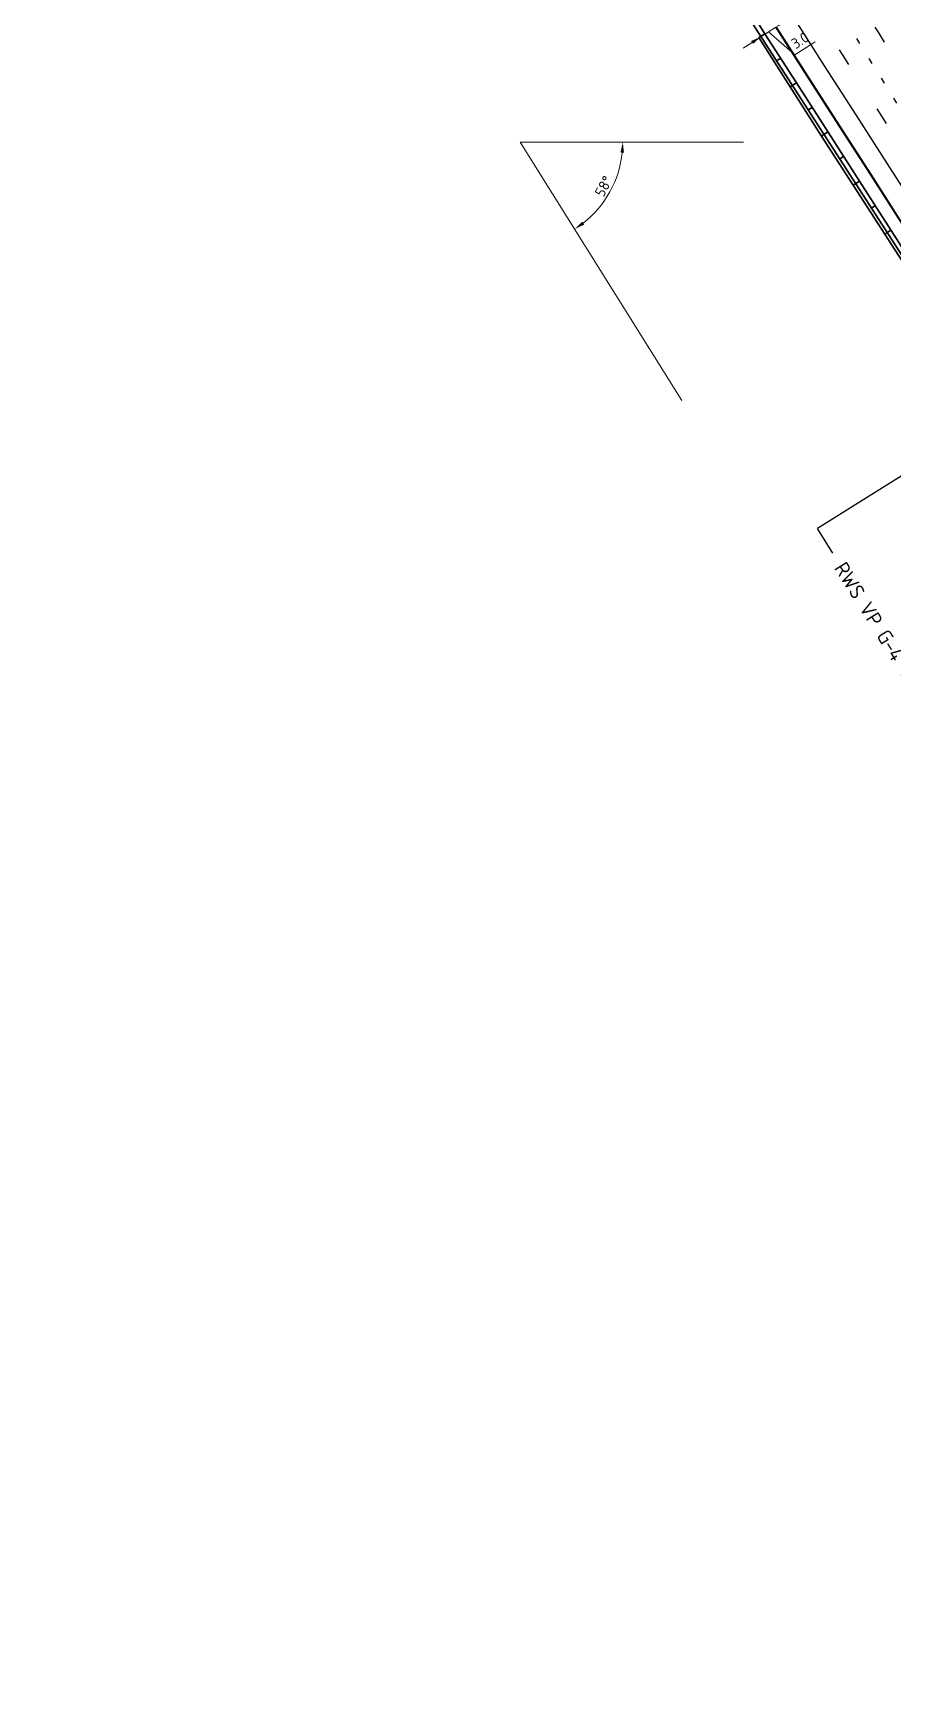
# Model space of a CAD drawing. Header units: metres. Extents: x 134219 to 139080, y 438661 to 444352.
# Drawn here: x 135714.2 to 135861.6, y 442184.9 to 442466.4 of the extents above; entities that cross this region are included whole.
import ezdxf
from ezdxf.enums import TextEntityAlignment as Align

# ---------------------------------------------------------------- set-up
doc = ezdxf.new("R2010")
doc.units = ezdxf.units.M
doc.linetypes.add('13strp', pattern=[4, 1, -3])
doc.linetypes.add('39strp', pattern=[12, 3, -9])
doc.layers.get('DEFPOINTS').update_dxf_attribs({"color": 193})
for name, color, linetype, lineweight in [('N-WE-KL-ET_LS_OV_KABEL-G', 10, 'KL-LS-OV-N', 35), ('N-WE-KL-ET_LS_OV_KABEL-M', 7, 'Continuous', 18), ('N-WE-KL-ET_LS_OV_KABEL-T25', 7, 'Continuous', 25), ('Utd-ondergr-nw', 8, '13strp', 35), ('X-XX-AL-VERWIJZING-S', 7, 'Continuous', 18)]:
    doc.layers.add(name, color=color, linetype=linetype, lineweight=lineweight)
doc.layers.add('Utd-weg-nw', color=8, linetype='Continuous')
doc.styles.add('ISO18', font='NLCS-ISO.ttf')
doc.styles.add('NLCS_18', font='NLCS-ISO.ttf', dxfattribs={"height": 1.8})
doc.styles.add('NLCS_25', font='NLCS-ISO.ttf', dxfattribs={"height": 2.5})
doc.linetypes.add('KL-LS-OV-N', pattern='A,4,-1,[103,NLCS.SHX,S=0.75,R=0,X=0,Y=0],-1,4,-1.5,["0V",Standard,S=1,R=0,X=0,Y=-0.5],-3', length=14.5)
doc.dimstyles.new('NLCS_t18_pijl_Dimension_l3_h1', dxfattribs={"dimtxt": 1.8, "dimasz": 1.8, "dimexe": 2, "dimexo": 2, "dimgap": 0.7, "dimtad": 1, "dimdec": 1, "dimzin": 0, "dimdsep": 46, "dimtxsty": 'NLCS_18', "dimcen": 2.5, "dimdle": 2, "dimclrd": 256, "dimclre": 256, "dimclrt": 256, "dimadec": 1, "dimazin": 0, "dimtfac": 1, "dimtdec": 1, "dimtofl": 0, "dimtmove": 1, "dimatfit": 0, "dimfxl": 0, "dimtolj": 1, "dimtzin": 0, "dimlwd": 18, "dimlwe": 18, "dimarcsym": 0})
doc.dimstyles.new('UTD', dxfattribs={"dimtxt": 1.8, "dimasz": 1.8, "dimexe": 0, "dimexo": 0, "dimgap": 0.5, "dimtad": 1, "dimdec": 1, "dimzin": 1, "dimdsep": 46, "dimtxsty": 'ISO18', "dimcen": 2.5, "dimclrd": 256, "dimclre": 256, "dimclrt": 1, "dimadec": 0, "dimazin": 0, "dimtfac": 1, "dimtdec": 1, "dimtmove": 0, "dimatfit": 3, "dimfxl": 0, "dimlwd": -1, "dimlwe": -1, "dimarcsym": 0})

# ---------------------------------------------------------------- blocks, each defined once
blk = doc.blocks.new('*D499')
at = {"layer": 'DEFPOINTS', "color": 0, "transparency": 16777216}
for p in [(135841.51, 442467.35), (135838.96, 442465.71), (135838.96, 442465.71)]:
    blk.add_point(p, dxfattribs=at)
at = {"layer": 'N-WE-KL-ET_LS_OV_KABEL-M', "linetype": 'Continuous', "lineweight": 18, "transparency": 16777216}
for p, q in [((135841.51, 442467.35), (135838.96, 442465.71)), ((135840.23, 442466.53), (135844.79, 442462.62)), ((135843.03, 442468.32), (135844.54, 442469.29)), ((135837.44, 442464.74), (135835.93, 442463.77)), ((135844.79, 442462.62), (135848.24, 442464.84))]:
    blk.add_line(p, q, dxfattribs=at)
at = {"layer": 'N-WE-KL-ET_LS_OV_KABEL-M', "lineweight": 18, "transparency": 16777216}
for p, q in [((135841.51, 442467.35), (135842.59, 442465.67)), ((135838.96, 442465.71), (135840.04, 442464.03))]:
    blk.add_line(p, q, dxfattribs=at)
at = {"layer": 'N-WE-KL-ET_LS_OV_KABEL-M', "transparency": 16777216}
for points in [[(135842.86, 442468.57), (135843.19, 442468.07), (135841.51, 442467.35)], [(135837.28, 442464.99), (135837.6, 442464.49), (135838.96, 442465.71)]]:
    blk.add_solid(points, dxfattribs=at)
at = {"layer": 'N-WE-KL-ET_LS_OV_KABEL-M', "transparency": 16777216, "insert": (135845.65, 442465.08), "char_height": 1.8, "attachment_point": 5, "rotation": 32.6723, "style": 'NLCS_18'}
blk.add_mtext('\\A1;3.0', dxfattribs=at)
blk = doc.blocks.new('*D141')
at = {"transparency": 16777216}
blk.add_arc((135779.97, 442476.01), 17.59, 307.9039, 354.134, dxfattribs=at)
for points in [[(135797.17, 442474.23), (135797.77, 442474.2), (135797.56, 442476.01)], [(135790.95, 442461.89), (135790.61, 442462.38), (135789.3, 442461.1)]]:
    blk.add_solid(points, dxfattribs=at)
at = {"layer": 'DEFPOINTS', "color": 0, "transparency": 16777216}
for p in [(135779.97, 442476.01), (135779.97, 442476.01), (135818.27, 442476.01), (135793.71, 442465.03), (135807.67, 442431.76)]:
    blk.add_point(p, dxfattribs=at)
at = {"color": 1, "transparency": 16777216, "insert": (135794.29, 442468.45), "char_height": 1.8, "attachment_point": 5, "rotation": 62.1496, "style": 'ISO18'}
blk.add_mtext('58°', dxfattribs=at)
blk = doc.blocks.new('A$C4F737941')
for q in [(135807.67, 442431.76), (135818.27, 442476.01)]:
    blk.add_line((135779.97, 442476.01), q)
dim = blk.add_angular_dim_2l(base=(135793.71, 442465.03), line1=((135779.97, 442476.01), (135807.67, 442431.76)), line2=((135779.97, 442476.01), (135818.27, 442476.01)), dimstyle='UTD')
dim.commit()
dim.dimension.update_dxf_attribs({"geometry": '*D141', "text_midpoint": (135795.53, 442467.79), "dimtype": 130})

msp = doc.modelspace()

# ---------------------------------------------------------------- linework, layer by layer
at = {"layer": 'N-WE-KL-ET_LS_OV_KABEL-G', "flags": 128}
msp.add_lwpolyline([(135920.16, 442341.16), (135919.19, 442340.33), (135890.91, 442385.27), (135864.11, 442426.73), (135835.32, 442471.35), (135806.93, 442516.02), (135778.89, 442560.21), (135749.46, 442604.31), (135688.97, 442692.85), (135658.23, 442735), (135645.16, 442753.13), (135616.2, 442790.31), (135569.7, 442852.51), (135568.73, 442853.96), (135568.72, 442853.96), (135556.53, 442870.34), (135541.94, 442887.77), (135535.96, 442894.27), (135510.86, 442922.28), (135499.68, 442932.52), (135460.26, 442969.03), (135441.8, 442984.21), (135435, 442989.22), (135425, 442995.68), (135418.79, 442999.03), (135417.79, 442999.51), (135418.18, 442999.51), (135411.42, 443000.81), (135410.52, 442999.01), (135409.7, 442997.39), (135406.46, 442999.39), (135411.35, 443008.29), (135374.57, 443035.92), (135373.93, 443035.52), (135373.15, 443035.54)], dxfattribs=at)
at = {"layer": 'N-WE-KL-ET_LS_OV_KABEL-T25'}
for p in [(135905.21, 442416.88), (135851.29, 442377.24)]:
    msp.add_line(p, (135848.64, 442381.48), dxfattribs=at)
at = {"layer": 'Utd-ondergr-nw', "linetype": 'Continuous', "flags": 128}
for points in [[(135838.12, 442468.59), (135839.65, 442466.22), (135845.05, 442457.8), (135850.45, 442449.38), (135855.85, 442440.96), (135861.25, 442432.55), (135866.65, 442424.13)], [(135841.5, 442467.37), (135846.9, 442458.95), (135852.3, 442450.53), (135857.7, 442442.11), (135863.1, 442433.7)], [(135841.56, 442467.4), (135846.96, 442458.99), (135852.36, 442450.57), (135857.76, 442442.15), (135863.16, 442433.73)], [(135838.58, 442465.56), (135839.64, 442466.23)], [(135838.58, 442465.56), (135843.95, 442457.12), (135849.31, 442448.68), (135854.78, 442440.3), (135860.2, 442431.89), (135865.61, 442423.49)], [(135841.8, 442461.68), (135842.34, 442462.02)], [(135843.95, 442457.12), (135845.04, 442457.81)], [(135847.19, 442453.25), (135847.74, 442453.6)], [(135849.31, 442448.68), (135850.44, 442449.4)], [(135852.59, 442444.84), (135853.13, 442445.2)], [(135854.78, 442440.3), (135855.83, 442440.99)], [(135858.01, 442436.44), (135858.53, 442436.78)], [(135860.2, 442431.9), (135861.23, 442432.57)]]:
    msp.add_lwpolyline(points, dxfattribs=at)
at = {"layer": 'Utd-weg-nw', "linetype": '13strp', "flags": 128}
msp.add_lwpolyline([(135848.99, 442475.59), (135850.59, 442473.01), (135855.87, 442464.52), (135861.14, 442456.02), (135866.41, 442447.52), (135871.69, 442439.03), (135876.96, 442430.53), (135882.24, 442422.04), (135887.51, 442413.54), (135892.79, 442405.05), (135898.06, 442396.55), (135903.34, 442388.06), (135908.61, 442379.56), (135913.89, 442371.06), (135919.16, 442362.57), (135924.44, 442354.07), (135929.71, 442345.58), (135934.99, 442337.08), (135940.26, 442328.59), (135945.54, 442320.09), (135950.81, 442311.6), (135956.09, 442303.1), (135961.36, 442294.6), (135966.64, 442286.11), (135971.91, 442277.61), (135977.19, 442269.12), (135982.46, 442260.62), (135987.74, 442252.13)], dxfattribs=at)
at = {"layer": 'Utd-weg-nw', "linetype": '39strp', "flags": 128}
for points in [[(135852.16, 442477.55), (135853.75, 442474.98), (135859.03, 442466.48), (135864.3, 442457.99), (135869.58, 442449.49), (135874.85, 442440.99), (135880.13, 442432.5), (135885.4, 442424), (135890.68, 442415.51), (135895.95, 442407.01), (135901.23, 442398.52), (135906.5, 442390.02), (135911.78, 442381.53), (135917.05, 442373.03), (135922.33, 442364.53), (135927.6, 442356.04), (135932.88, 442347.54), (135938.15, 442339.05), (135943.43, 442330.55), (135948.7, 442322.06), (135953.98, 442313.56), (135959.25, 442305.06), (135964.53, 442296.57), (135969.8, 442288.07), (135975.08, 442279.58), (135980.35, 442271.08), (135985.63, 442262.59), (135990.9, 442254.09), (135996.18, 442245.6), (136001.45, 442237.1), (136006.73, 442228.6), (136012, 442220.11), (136017.28, 442211.61), (136022.55, 442203.12), (136027.83, 442194.62), (136033.1, 442186.13), (136038.38, 442177.63), (136043.65, 442169.14), (136048.93, 442160.64), (136054.2, 442152.14), (136059.48, 442143.65), (136064.75, 442135.15), (136070.03, 442126.66), (136075.3, 442118.16), (136080.58, 442109.67), (136085.85, 442101.17), (136091.13, 442092.67), (136096.4, 442084.18), (136101.68, 442075.68), (136102.28, 442074.71)], [(135845.86, 442473.57), (135847.46, 442471.07), (135852.86, 442462.65), (135858.26, 442454.23), (135863.66, 442445.82), (135869.06, 442437.4), (135874.46, 442428.98), (135879.86, 442420.56), (135885.26, 442412.15), (135890.66, 442403.73), (135896.06, 442395.31), (135901.46, 442386.89), (135906.86, 442378.47), (135912.26, 442370.06), (135917.66, 442361.64), (135923.06, 442353.22), (135928.46, 442344.8), (135933.86, 442336.38), (135939.27, 442327.97), (135944.67, 442319.55), (135950.07, 442311.13), (135955.47, 442302.71), (135960.87, 442294.29), (135966.27, 442285.88), (135971.67, 442277.46), (135977.07, 442269.04), (135982.47, 442260.62), (135987.93, 442252.24), (135993.2, 442243.75), (135998.48, 442235.25), (136003.75, 442226.76), (136009.03, 442218.26), (136014.3, 442209.77), (136019.58, 442201.27), (136024.85, 442192.78), (136030.13, 442184.28), (136035.4, 442175.78), (136040.68, 442167.29), (136045.95, 442158.79), (136051.23, 442150.3), (136056.5, 442141.8), (136061.78, 442133.31), (136067.05, 442124.81), (136072.33, 442116.32), (136077.6, 442107.82), (136082.88, 442099.32), (136088.15, 442090.83), (136093.43, 442082.33), (136098.7, 442073.84), (136098.92, 442073.48)]]:
    msp.add_lwpolyline(points, dxfattribs=at)
at = {"layer": 'Utd-weg-nw', "linetype": 'Continuous', "flags": 128}
msp.add_lwpolyline([(135844.41, 442469.17), (135849.81, 442460.75), (135855.21, 442452.34), (135860.61, 442443.92), (135866.01, 442435.5)], dxfattribs=at)

# ---------------------------------------------------------------- block references
at = {"layer": 'X-XX-AL-VERWIJZING-S'}
msp.add_blockref('A$C4F737941', (17.73, -28.34), dxfattribs=at)

# ---------------------------------------------------------------- texts
at = {"layer": 'N-WE-KL-ET_LS_OV_KABEL-T25', "style": 'NLCS_25'}
msp.add_text('RWS VP G-4 VG-YMvKas 4x25mm² (OV)', height=2.5, rotation=302.0379, dxfattribs=at).set_placement((135852.46, 442375.37), align=Align.MIDDLE_LEFT)

# ---------------------------------------------------------------- dimensions: what is measured, and where the dimension line sits
at = {"layer": 'N-WE-KL-ET_LS_OV_KABEL-M'}
dim = msp.add_aligned_dim(p1=(135841.51, 442467.35), p2=(135838.96, 442465.71), distance=0, dimstyle='NLCS_t18_pijl_Dimension_l3_h1', dxfattribs=at)
dim.commit()
dim.dimension.update_dxf_attribs({"geometry": '*D499', "text_midpoint": (135844.51, 442464.35)})

doc.saveas('drawing.dxf')
